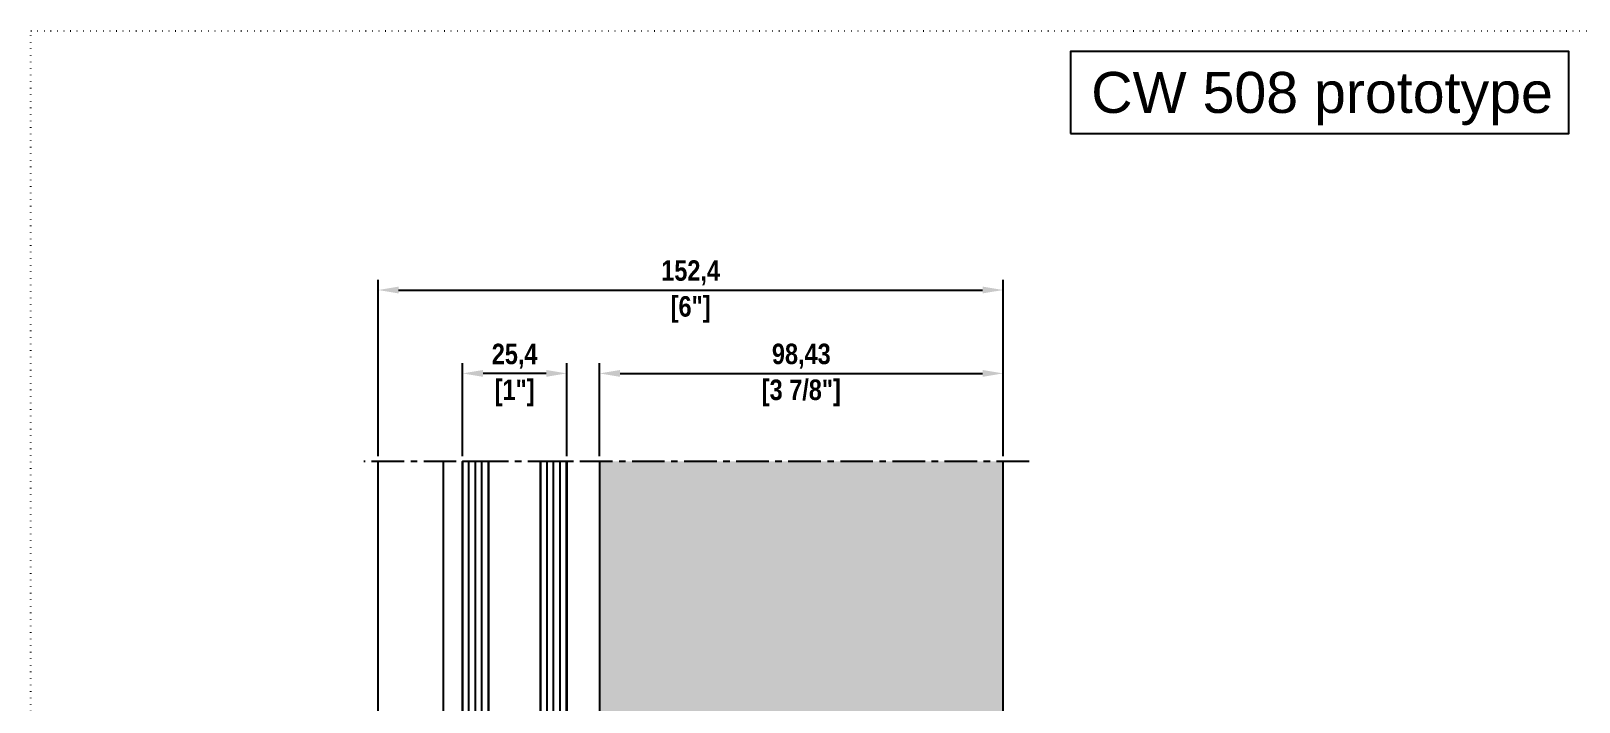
# Model space of a CAD drawing. Header units: millimetres. Extents: x -17234 to -8874, y -2869 to 1211.
# Drawn here: x -17234.3 to -16856.8, y -483 to -319.2 of the extents above; entities that cross this region are included whole.
import ezdxf
from ezdxf.enums import TextEntityAlignment as Align

# ---------------------------------------------------------------- set-up
doc = ezdxf.new("R2010")
doc.units = ezdxf.units.MM
doc.linetypes.add('ACAD_ISO07W100', pattern=[3, 0, -3])
doc.linetypes.add('CENTER', pattern=[50.8, 31.75, -6.35, 6.35, -6.35])
doc.layers.get('Defpoints').update_dxf_attribs({"linetype": 'ACAD_ISO07W100', "true_color": 0x105689})
for name, color, linetype in [('Centerline', 6, 'CENTER'), ('Dim', 5, 'Continuous'), ('Gasket Silicone', 20, 'Continuous'), ('Glass', 4, 'Continuous'), ('Profile View', 9, 'Continuous'), ('Text', 2, 'Continuous')]:
    doc.layers.add(name, color=color, linetype=linetype)
doc.styles.get("Standard").update_dxf_attribs({"font": 'arial.ttf'})
doc.styles.add('TXT', font='techb___.ttf')
doc.dimstyles.new('ISO-25$0', dxfattribs={"dimtxt": 2.5, "dimasz": 2.5, "dimexe": 1.25, "dimexo": 0.625, "dimtad": 1, "dimtxsty": 'TXT', "dimcen": 2.5, "dimclrd": 5, "dimclre": 5, "dimclrt": 2, "dimadec": 0, "dimazin": 0, "dimtfac": 1, "dimtmove": 0, "dimatfit": 3, "dimfxl": 1, "dimarcsym": 0})

# ---------------------------------------------------------------- blocks, each defined once
blk = doc.blocks.new('*U9')
at = {"layer": 'Glass', "ltscale": 0.5}
h = blk.add_hatch(dxfattribs=at)
h.set_pattern_fill('ANSI31', color=5, scale=0.5, angle=45)
h.set_pattern_definition([(90, (0, 62.3), (-1.5875, 3e-16), [])])
h.paths.add_polyline_path([(0, 137.3), (6.35, 137.3), (6.35, 0), (0, 0)])
h.paths.add_polyline_path([(25.4, 0), (19.05, 0), (19.05, 137.3), (25.4, 137.3)])
at = {"layer": 'Glass'}
h = blk.add_hatch(dxfattribs=at)
h.set_pattern_fill('DOTS', color=9, scale=0.5)
h.set_pattern_definition([(0, (-1613.78865, -1630.7913), (0.396875, 0.79375), [0, -0.79375])])
h.paths.add_polyline_path([(17.05, 4.2), (8.35, 4.2, -0.414214), (6.35, 6.2), (6.35, 0, -0.20587), (19.05, 0), (19.05, 6.2, -0.414214)])
at = {"layer": 'Defpoints', "linetype": 'ByBlock', "ltscale": 0.5}
for points in [[(0, 137.3), (6.35, 137.3), (6.35, 0), (0, 0)], [(25.4, 0), (19.05, 0), (19.05, 137.3), (25.4, 137.3)]]:
    blk.add_lwpolyline(points, close=True, dxfattribs=at)
at = {"layer": 'Glass'}
for points in [[(0, 137.3), (0, 0), (6.35, 0), (6.35, 137.3)], [(19.05, 137.3), (19.05, 0), (25.4, 0), (25.4, 137.3)]]:
    blk.add_lwpolyline(points, dxfattribs=at)
at = {"layer": 'Glass', "color": 3}
for points in [[(19.05, 6.2), (19.05, 11, 0.414214), (17.05, 13), (8.35, 13, 0.414214), (6.35, 11), (6.35, 6.2, 0.414214), (8.35, 4.2), (17.05, 4.2, 0.414214)], [(18.05, 6.2), (18.05, 11, 0.414214), (17.05, 12), (8.35, 12, 0.414214), (7.35, 11), (7.35, 6.2, 0.414214), (8.35, 5.2), (17.05, 5.2, 0.414214)]]:
    blk.add_lwpolyline(points, format="xyb", close=True, dxfattribs=at)
at = {"layer": 'Glass', "color": 9}
for points in [[(7.64, 5.49), (17.76, 11.71)], [(7.64, 11.71), (17.86, 5.62)]]:
    blk.add_lwpolyline(points, dxfattribs=at)
blk.add_lwpolyline([(6.35, 0, -0.20587), (19.05, 0), (19.05, 6.2, -0.414214), (17.05, 4.2), (8.35, 4.2, -0.414214), (6.35, 6.2)], format="xyb", close=True, dxfattribs=at)
blk = doc.blocks.new('*D10')
at = {"layer": 'Defpoints', "color": 0, "transparency": 16777216}
for p in [(-16997.27, -402.78), (-17095.69, -424.24), (-16997.27, -424.24)]:
    blk.add_point(p, dxfattribs=at)
at = {"layer": 'Dim', "color": 5, "lineweight": -2, "transparency": 16777216}
for p, q in [((-17095.69, -422.99), (-17095.69, -400.28)), ((-17090.69, -402.78), (-17002.27, -402.78)), ((-16997.27, -422.99), (-16997.27, -400.28))]:
    blk.add_line(p, q, dxfattribs=at)
at = {"layer": 'Dim', "color": 5, "transparency": 16777216}
for points in [[(-17090.69, -401.95), (-17090.69, -403.62), (-17095.69, -402.78)], [(-17002.27, -401.95), (-17002.27, -403.62), (-16997.27, -402.78)]]:
    blk.add_solid(points, dxfattribs=at)
at = {"layer": 'Dim', "color": 2, "transparency": 16777216, "char_height": 5, "attachment_point": 5, "style": 'TXT'}
for s, insert in [('98,43', (-17046.48, -398.58)), ('[3 7/8"]', (-17046.48, -407.53))]:
    blk.add_mtext(s, dxfattribs=dict(at, insert=insert))
blk = doc.blocks.new('*D11')
at = {"layer": 'Defpoints', "color": 0, "transparency": 16777216}
for p in [(-17129.09, -402.78), (-17129.09, -424.24), (-17103.69, -424.24)]:
    blk.add_point(p, dxfattribs=at)
at = {"layer": 'Dim', "color": 5, "lineweight": -2, "transparency": 16777216}
for p, q in [((-17129.09, -422.99), (-17129.09, -400.28)), ((-17108.69, -402.78), (-17124.09, -402.78)), ((-17103.69, -422.99), (-17103.69, -400.28))]:
    blk.add_line(p, q, dxfattribs=at)
at = {"layer": 'Dim', "color": 5, "transparency": 16777216}
for points in [[(-17124.09, -401.95), (-17124.09, -403.62), (-17129.09, -402.78)], [(-17108.69, -401.95), (-17108.69, -403.62), (-17103.69, -402.78)]]:
    blk.add_solid(points, dxfattribs=at)
at = {"layer": 'Dim', "color": 2, "transparency": 16777216, "char_height": 5, "attachment_point": 5, "style": 'TXT'}
for s, insert in [('25,4', (-17116.39, -398.6)), ('[1"]', (-17116.39, -407.53))]:
    blk.add_mtext(s, dxfattribs=dict(at, insert=insert))
blk = doc.blocks.new('*D12')
at = {"layer": 'Defpoints', "color": 0, "transparency": 16777216}
for p in [(-16997.27, -382.44), (-17149.67, -424.24), (-16997.27, -424.24)]:
    blk.add_point(p, dxfattribs=at)
at = {"layer": 'Dim', "color": 5, "lineweight": -2, "transparency": 16777216}
for p, q in [((-17149.67, -422.99), (-17149.67, -379.94)), ((-16997.27, -422.99), (-16997.27, -379.94)), ((-17144.67, -382.44), (-17002.27, -382.44))]:
    blk.add_line(p, q, dxfattribs=at)
at = {"layer": 'Dim', "color": 5, "transparency": 16777216}
for points in [[(-17144.67, -381.61), (-17144.67, -383.27), (-17149.67, -382.44)], [(-17002.27, -381.61), (-17002.27, -383.27), (-16997.27, -382.44)]]:
    blk.add_solid(points, dxfattribs=at)
at = {"layer": 'Dim', "color": 2, "transparency": 16777216, "char_height": 5, "attachment_point": 5, "style": 'TXT'}
for s, insert in [('152,4', (-17073.47, -378.25)), ('[6"]', (-17073.47, -387.19))]:
    blk.add_mtext(s, dxfattribs=dict(at, insert=insert))

msp = doc.modelspace()

# ---------------------------------------------------------------- hatches: boundary and pattern name
at = {"layer": 'Gasket Silicone', "ltscale": 0.5, "true_color": 0x939598}
h = msp.add_hatch(color=252, dxfattribs=at)
h.dxf.hatch_style = 1
h.paths.add_polyline_path([(-17095.693, -424.239), (-16997.268, -424.239), (-16997.268, -625.039), (-17085.493, -625.039), (-17085.493, -605.989), (-17088.693, -605.989), (-17088.693, -625.039), (-17091.193, -625.039), (-17091.193, -580.589), (-17095.693, -580.589)])

# ---------------------------------------------------------------- linework, layer by layer
at = {"layer": 'Centerline', "ltscale": 0.25}
msp.add_lwpolyline([(-16990.918, -424.239), (-17153.168, -424.239)], dxfattribs=at)
at = {"layer": 'Defpoints', "color": 1, "ltscale": 0.5}
msp.add_lwpolyline([(-17234.331, -319.239), (-16854.331, -319.239), (-16854.331, -829.239), (-17234.331, -829.239), (-17234.331, -319.239)], dxfattribs=at)
at = {"layer": 'Profile View', "ltscale": 0.5}
for points in [[(-17133.793, -424.239), (-17133.793, -599.639), (-17149.668, -599.639), (-17149.668, -424.239)], [(-17095.693, -424.239), (-17095.693, -580.589), (-17091.193, -580.589), (-17091.193, -599.639), (-17091.193, -625.039), (-17088.693, -625.039), (-17088.693, -605.989), (-17085.493, -605.989), (-17085.493, -625.039), (-16997.268, -625.039), (-16997.268, -424.239)]]:
    msp.add_lwpolyline(points, dxfattribs=at)
at = {"layer": 'Text', "ltscale": 0.5}
msp.add_lwpolyline([(-16980.804, -344.239), (-16859.331, -344.239), (-16859.331, -324.239), (-16980.804, -324.239)], close=True, dxfattribs=at)

# ---------------------------------------------------------------- block references
at = {"layer": 'Glass', "xscale": -1}
msp.add_blockref('*U9', (-17103.693, -561.539), dxfattribs=at)

# ---------------------------------------------------------------- texts
at = {"layer": 'Text', "color": 1, "ltscale": 0.5}
msp.add_text('CW 508 prototype ', height=10, dxfattribs=at).set_placement((-16859.331, -329.239), align=Align.TOP_RIGHT)

# ---------------------------------------------------------------- dimensions: what is measured, and where the dimension line sits
at = {"layer": 'Dim'}
for base, p1, p2, picture, middle in [((-16997.268, -382.441), (-17149.668, -424.239), (-16997.268, -424.239), '*D12', (-17073.468, -382.441)), ((-17129.093, -402.785), (-17103.693, -424.239), (-17129.093, -424.239), '*D11', (-17116.393, -402.785)), ((-16997.268057101, -402.784545487), (-17095.693057101, -424.23944298), (-16997.268057101, -424.23944298), '*D10', (-17046.480557101, -402.784545487))]:
    dim = msp.add_linear_dim(base=base, p1=p1, p2=p2, dimstyle='ISO-25$0', override={"dimscale": 2, "dimpost": '\\X'}, dxfattribs=at)
    dim.commit()
    dim.dimension.update_dxf_attribs({"geometry": picture, "text_midpoint": middle})

doc.saveas('drawing.dxf')
